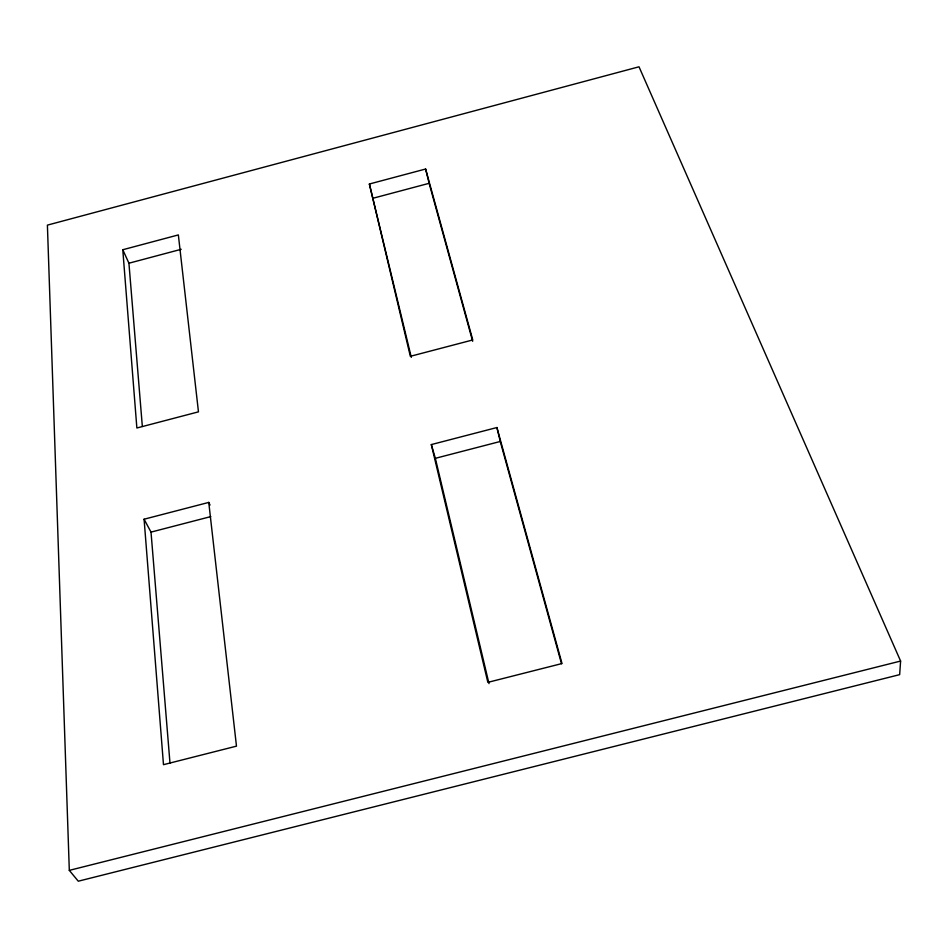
<?xml version="1.0" encoding="UTF-8"?>
<svg xmlns="http://www.w3.org/2000/svg" width="948" height="948" viewBox="0 0 948 948"><rect width="100%" height="100%" fill="white"/><g stroke="black" fill="none" stroke-linecap="round" stroke-linejoin="round"><path stroke-width="1.42" d="M900.6 661.052L899.652 674.644L78.281 881.202L69.311 870.371L47.4 225.126L639.011 66.798L900.6 661.052L69.311 870.371M122.778 249.739L178.354 234.926L198.464 411.847L136.868 427.998L122.778 249.739L128.928 263.212L142.342 426.47M369.376 184.007L425.616 169.017L472.756 339.953L410.342 356.318L369.376 184.007L411.302 357.372M128.928 263.212L181.198 249.3M373.382 198.144L429.136 183.308L425.616 169.017M208.761 502.416L236.479 746.147L163.483 764.68L144.084 519.22L208.761 502.416L210.029 505.035M431.328 444.576L496.918 427.536L562.01 663.541L487.853 682.359L431.328 444.576L435.345 458.322L489.002 683.615M144.084 519.22L151.016 532.112L210.776 516.601M435.345 458.322L500.271 441.472L496.918 427.536M429.136 183.308L472.661 341.292M500.271 441.472L561.5 663.695M151.016 532.112L169.988 763.128"/></g></svg>
